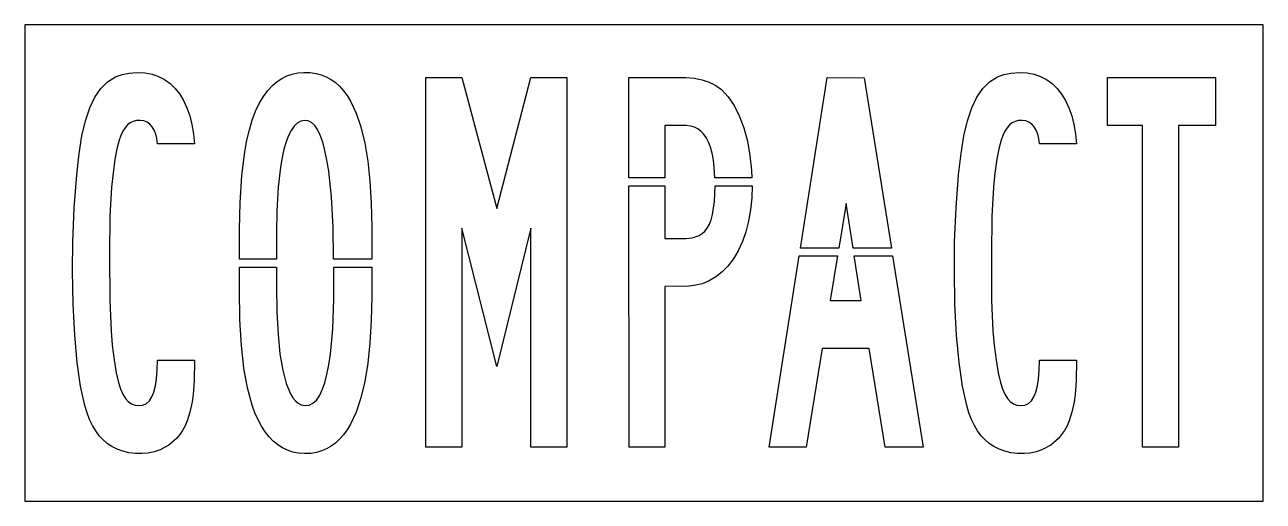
# Model space of a CAD drawing. Extents: x 0 to 78, y 0 to 30.
import ezdxf

# ---------------------------------------------------------------- set-up
doc = ezdxf.new("R2010")
doc.units = 0
doc.layers.add('CUT', color=7, linetype='Continuous')
doc.layers.add('OUTSIDE', color=1, linetype='Continuous')

msp = doc.modelspace()

# ---------------------------------------------------------------- linework, layer by layer
at = {"layer": 'CUT'}
for points in [[(10.2359, 5.0534), (10.1027, 4.75), (9.9426, 4.462), (9.7595, 4.1972), (9.5503, 3.9516), (9.07, 3.5391), (8.5171, 3.238), (8.1587, 3.1152), (7.7814, 3.0354), (7.3943, 3.0009), (6.9708, 3.0095), (6.5612, 3.057), (6.1779, 3.1438), (5.8209, 3.2701), (5.4892, 3.4367), (5.1975, 3.6328), (4.9328, 3.8615), (4.6895, 4.1265), (4.467, 4.4283), (4.2652, 4.767), (4.0838, 5.1432), (3.9222, 5.5573), (3.7779, 6.0182), (3.5141, 7.236), (3.301, 8.727), (3.1427, 10.4636), (3.0417, 12.4162), (3, 14.5197), (3.0189, 16.3272), (3.1141, 18.4695), (3.2708, 20.5415), (3.4219, 21.8993), (3.6004, 22.9969), (3.8234, 23.9538), (4.0936, 24.7677), (4.4146, 25.4449), (4.7867, 25.9866), (5.2207, 26.4098), (5.7172, 26.7145), (6.1273, 26.8676), (6.5753, 26.9618), (7.0957, 27), (7.5866, 26.9751), (8.0188, 26.8918), (8.4294, 26.7497), (8.8103, 26.55), (9.1606, 26.2946), (9.4743, 25.9893), (9.7557, 25.6318), (10.0033, 25.2232), (10.2161, 24.7649), (10.3904, 24.2654), (10.5286, 23.72), (10.628, 23.1382), (10.6898, 22.5139), (8.3582, 22.5112), (8.3199, 22.8343), (8.2531, 23.1193), (8.1584, 23.3634), (8.0339, 23.5723), (7.8791, 23.7424), (7.6998, 23.8666), (7.498, 23.9455), (7.2759, 23.9787), (7.0446, 23.9676), (6.8369, 23.9159), (6.6477, 23.824), (6.4764, 23.6912), (6.3219, 23.5174), (6.1832, 23.3017), (6.0563, 23.0367), (5.944, 22.7273), (5.8047, 22.1985), (5.6825, 21.5298), (5.5594, 20.6613), (5.4672, 19.7679), (5.367, 17.9583), (5.3321, 15.5047), (5.3506, 12.6373), (5.4315, 10.7372), (5.5138, 9.8205), (5.6313, 8.8987), (5.763, 8.0863), (5.9055, 7.4695), (6.0317, 7.0787), (6.1763, 6.7478), (6.3402, 6.4777), (6.5206, 6.273), (6.7221, 6.128), (6.9454, 6.0436), (7.1958, 6.0203), (7.4446, 6.0583), (7.6664, 6.1615), (7.8529, 6.3288), (8.0094, 6.5652), (8.1361, 6.8732), (8.2339, 7.2567), (8.3018, 7.7085), (8.3431, 8.2501), (8.357, 8.8762), (10.69, 8.8771), (10.6716, 7.5784), (10.61, 6.7153), (10.539, 6.2507), (10.4032, 5.6069)], [(19.0304, 21.4747), (18.9052, 22.0826), (18.7663, 22.6014), (18.6112, 23.0423), (18.4434, 23.3957), (18.261, 23.6661), (18.0653, 23.8529), (17.8574, 23.9562), (17.629, 23.9778), (17.3822, 23.9222), (17.1636, 23.7987), (16.9627, 23.6079), (16.7768, 23.3471), (16.6097, 23.0223), (16.4588, 22.6303), (16.3229, 22.1652), (16.205, 21.6375), (16.1041, 21.0436), (15.9616, 19.7663), (15.8773, 18.255), (15.8525, 16.9211), (15.852, 15.2501), (13.5256, 15.2501), (13.5277, 17.125), (13.5635, 18.7915), (13.6724, 20.5178), (13.8575, 22.004), (13.9917, 22.7268), (14.1491, 23.3892), (14.331, 23.9953), (14.5391, 24.5501), (14.7702, 25.0443), (15.0264, 25.4836), (15.3073, 25.8665), (15.6164, 26.1969), (15.8987, 26.4328), (16.1944, 26.6252), (16.508, 26.7776), (16.845, 26.8923), (17.2065, 26.9667), (17.586, 26.9991), (17.977, 26.9888), (18.3451, 26.9365), (18.677, 26.8481), (18.9873, 26.7241), (19.2872, 26.56), (19.5657, 26.3616), (19.8277, 26.1261), (20.0772, 25.8493), (20.3054, 25.5413), (20.5201, 25.1918), (20.8745, 24.4445), (21.1733, 23.5648), (21.4159, 22.5535), (21.6032, 21.4063), (21.7329, 20.1616), (21.8136, 18.774), (21.8486, 17.2664), (21.8485, 15.2501), (19.452, 15.2501), (19.4189, 17.2415), (19.3127, 19.1625), (19.1406, 20.7828)], [(27.5224, 17.2036), (27.5218, 3.4113), (25.2528, 3.4088), (25.2564, 26.6741), (27.5217, 26.6741), (29.7285, 18.4292), (31.8741, 26.6741), (34.1426, 26.6703), (34.1426, 3.4085), (31.8736, 3.4118), (31.873, 17.2034), (29.7296, 8.4739)], [(43.0689, 22.6149), (42.9223, 22.8976), (42.7533, 23.1337), (42.5823, 23.3073), (42.3932, 23.445), (42.1859, 23.5474), (41.9551, 23.6163), (41.6295, 23.653), (40.3222, 23.6535), (40.3217, 20.3532), (38.0538, 20.3532), (38.0532, 26.6741), (41.6266, 26.6738), (42.1557, 26.638), (42.6547, 26.5417), (43.1147, 26.3874), (43.5275, 26.1776), (43.8811, 25.9186), (44.3068, 25.4615), (44.6732, 24.9198), (45.0035, 24.261), (45.2849, 23.5062), (45.5117, 22.6677), (45.6756, 21.7753), (45.7746, 20.8439), (45.7915, 20.3532), (43.4562, 20.3532), (43.4294, 21.004), (43.3731, 21.4805), (43.2942, 21.9074), (43.1927, 22.2852)], [(50.5353, 26.6722), (52.8696, 26.6673), (54.5811, 15.9441), (52.1686, 15.9441), (51.7348, 18.7503), (51.7335, 18.7514), (51.271, 15.9441), (48.8496, 15.9441)], [(65.7814, 5.0534), (65.6482, 4.75), (65.4881, 4.462), (65.305, 4.1972), (65.0958, 3.9516), (64.6155, 3.5391), (64.0625, 3.238), (63.7042, 3.1152), (63.3269, 3.0354), (62.9398, 3.0009), (62.5163, 3.0095), (62.1067, 3.057), (61.7234, 3.1438), (61.3664, 3.2701), (61.0347, 3.4367), (60.743, 3.6328), (60.4783, 3.8615), (60.235, 4.1265), (60.0125, 4.4283), (59.8107, 4.767), (59.6292, 5.1432), (59.4677, 5.5573), (59.3234, 6.0182), (59.0596, 7.236), (58.8465, 8.727), (58.6882, 10.4636), (58.5872, 12.4162), (58.5455, 14.5197), (58.5644, 16.3272), (58.6596, 18.4695), (58.8163, 20.5415), (58.9674, 21.8993), (59.1459, 22.9969), (59.3689, 23.9538), (59.6391, 24.7677), (59.9601, 25.4449), (60.3322, 25.9866), (60.7662, 26.4098), (61.2627, 26.7145), (61.6728, 26.8676), (62.1207, 26.9618), (62.6411, 27), (63.1321, 26.9751), (63.5642, 26.8918), (63.9749, 26.7497), (64.3558, 26.55), (64.706, 26.2946), (65.0198, 25.9893), (65.3012, 25.6318), (65.5488, 25.2232), (65.7616, 24.7649), (65.9359, 24.2654), (66.0741, 23.72), (66.1735, 23.1382), (66.2353, 22.5139), (63.9037, 22.5112), (63.8654, 22.8343), (63.7986, 23.1193), (63.7039, 23.3634), (63.5793, 23.5723), (63.4246, 23.7424), (63.2453, 23.8666), (63.0435, 23.9455), (62.8214, 23.9787), (62.5901, 23.9676), (62.3824, 23.9159), (62.1932, 23.824), (62.0219, 23.6912), (61.8674, 23.5174), (61.7286, 23.3017), (61.6018, 23.0367), (61.4895, 22.7273), (61.3502, 22.1985), (61.228, 21.5298), (61.1049, 20.6613), (61.0127, 19.7679), (60.9125, 17.9583), (60.8776, 15.5047), (60.8961, 12.6373), (60.977, 10.7372), (61.0593, 9.8205), (61.1768, 8.8987), (61.3085, 8.0863), (61.451, 7.4695), (61.5772, 7.0787), (61.7218, 6.7478), (61.8857, 6.4777), (62.0661, 6.273), (62.2676, 6.128), (62.4909, 6.0436), (62.7412, 6.0203), (62.9901, 6.0583), (63.2119, 6.1615), (63.3984, 6.3288), (63.5549, 6.5652), (63.6816, 6.8732), (63.7793, 7.2567), (63.8473, 7.7085), (63.8886, 8.2501), (63.9024, 8.8762), (66.2354, 8.8771), (66.2171, 7.5784), (66.1555, 6.7153), (66.0845, 6.2507), (65.9487, 5.6069)], [(70.398, 23.6495), (68.1916, 23.6535), (68.1911, 26.6741), (74.9995, 26.6741), (75, 23.6535), (72.667, 23.6528), (72.667, 3.4118), (70.398, 3.4085)], [(44.6333, 15.2635), (44.2869, 14.8075), (43.9255, 14.4371), (43.5316, 14.1265), (43.1072, 13.8783), (42.6595, 13.6963), (42.2642, 13.5942), (41.8513, 13.5395), (40.3211, 13.5253), (40.321, 3.4085), (38.0555, 3.4085), (38.0539, 19.8512), (40.3216, 19.8512), (40.3211, 16.5519), (41.648, 16.551), (42.0243, 16.5864), (42.4762, 16.7353), (42.6628, 16.8527), (42.8281, 17.0016), (42.9857, 17.202), (43.1196, 17.4432), (43.2303, 17.7266), (43.321, 18.0619), (43.4365, 18.8673), (43.4723, 19.8512), (45.8063, 19.8512), (45.7821, 19.1037), (45.7077, 18.3517), (45.5843, 17.6359), (45.4143, 16.9681), (45.197, 16.3442), (44.9359, 15.7751)], [(51.1883, 15.4421), (50.7258, 12.6347), (52.6793, 12.6412), (52.2462, 15.4421), (54.6612, 15.4421), (56.5819, 3.4085), (54.193, 3.4092), (53.1846, 9.6128), (50.2242, 9.6128), (49.2136, 3.4125), (46.8806, 3.413), (48.7707, 15.4421)], [(20.8711, 5.6157), (20.5162, 4.851), (20.303, 4.4962), (20.0768, 4.1828), (19.8297, 3.9008), (19.5702, 3.6607), (19.2949, 3.4576), (19.0038, 3.292), (18.6976, 3.1633), (18.3704, 3.0707), (18.0076, 3.0142), (17.6203, 3), (17.2439, 3.0282), (16.8848, 3.0979), (16.5495, 3.2075), (16.2318, 3.3576), (15.9319, 3.5481), (15.6503, 3.7787), (15.3828, 4.0542), (15.1348, 4.3696), (14.9026, 4.73), (14.6907, 5.1293), (14.4959, 5.5727), (14.3215, 6.052), (14.0244, 7.1408), (13.8003, 8.3867), (13.6436, 9.8142), (13.5536, 11.4205), (13.5234, 13.3301), (13.525, 14.7481), (15.8519, 14.7481), (15.8516, 13.53), (15.8769, 11.91), (15.9504, 10.5001), (16.0721, 9.2789), (16.243, 8.2429), (16.4606, 7.4067), (16.7267, 6.763), (16.8793, 6.5131), (17.0406, 6.3172), (17.2139, 6.1704), (17.3984, 6.0731), (17.6577, 6.0203), (17.9165, 6.0536), (18.1494, 6.1692), (18.3648, 6.3686), (18.5589, 6.6464), (18.7372, 7.0112), (18.8953, 7.4563), (19.0349, 7.9851), (19.1532, 8.5844), (19.2529, 9.2649), (19.3947, 10.8558), (19.459, 12.7008), (19.4553, 14.7481), (21.8485, 14.7481), (21.8484, 12.8951), (21.8127, 11.3744), (21.7307, 9.9652), (21.6001, 8.7033), (21.4118, 7.5372), (21.1681, 6.5066)]]:
    msp.add_lwpolyline(points, close=True, dxfattribs=at)
at = {"layer": 'OUTSIDE'}
msp.add_lwpolyline([(0, 0), (78, 0), (78, 30), (0, 30)], close=True, dxfattribs=at)

doc.saveas('drawing.dxf')
